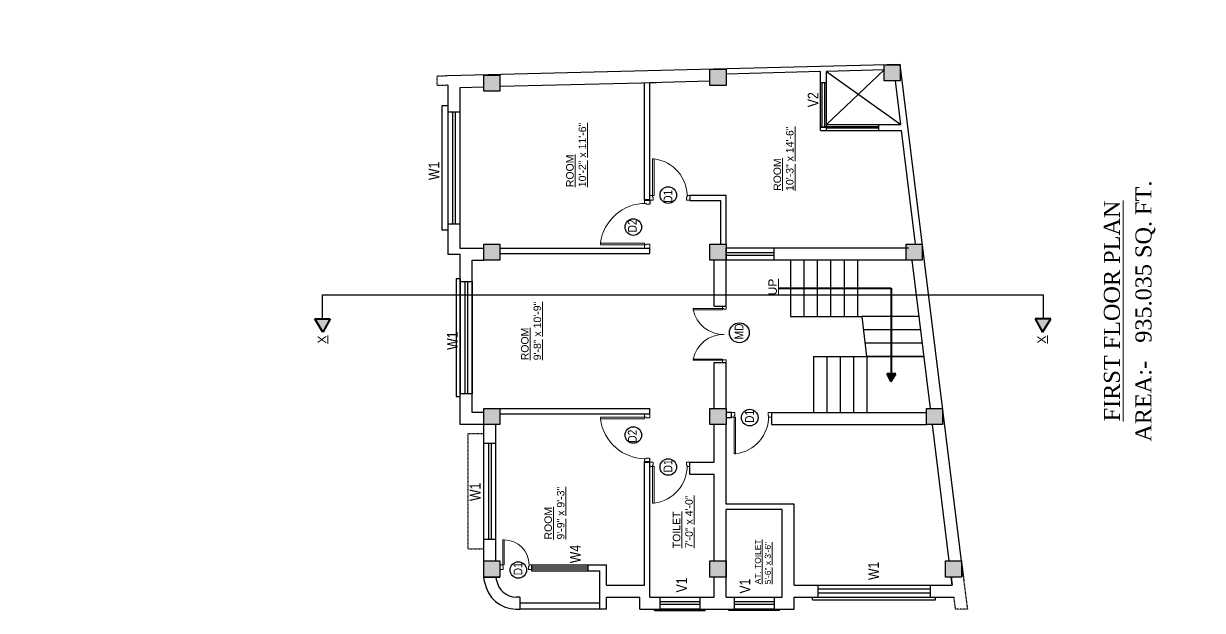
# Model space of a CAD drawing. Header units: inches. Extents: x -111 to 45239, y -6849 to 1261.
# Drawn here: x 21639 to 22521, y -6174 to -5735 of the extents above; entities that cross this region are included whole.
import ezdxf

# ---------------------------------------------------------------- set-up
doc = ezdxf.new("R2010")
doc.units = ezdxf.units.IN
doc.header["$LTSCALE"] = 0.5
doc.header["$MEASUREMENT"] = 0
doc.header["$PDMODE"] = 66
doc.linetypes.add('DASH', pattern=[0.35, 0.25, -0.1])
for name, color, linetype, lineweight in [('A_Title Text', 105, 'Continuous', 60), ('door', 202, 'Continuous', 5), ('TEXT', 220, 'Continuous', 9), ('Text 0.200', 122, 'Continuous', 20), ('Toilet', 7, 'Continuous', 25), ('wall', 20, 'Continuous', 40)]:
    doc.layers.add(name, color=color, linetype=linetype, lineweight=lineweight)
doc.styles.add('arial', font='arial.ttf')
doc.styles.add('ordinary', font='ARIALN.TTF')
doc.styles.get("Standard").update_dxf_attribs({"font": 'arial.ttf'})
doc.dimstyles.new('Sudeep', dxfattribs={"dimtxt": 6, "dimasz": 4, "dimexe": 4.5, "dimexo": 4.5, "dimgap": 5, "dimtad": 1, "dimdec": 0, "dimlunit": 4, "dimtxsty": 'arial', "dimblk": 'OBLIQUE', "dimcen": 250, "dimdle": 4, "dimclrd": 86, "dimclre": 5, "dimclrt": 1, "dimadec": 0, "dimazin": 0, "dimtfac": 1, "dimtdec": 0, "dimtix": 1, "dimtmove": 1, "dimatfit": 3, "dimldrblk": 'OBLIQUE', "dimfxl": 4.5, "dimfxlon": 1, "dimfrac": 2, "dimlwd": 15, "dimlwe": 13, "dimarcsym": 0})

# ---------------------------------------------------------------- blocks, each defined once
blk = doc.blocks.new('_Oblique')
at = {"color": 0, "linetype": 'ByBlock', "lineweight": -2}
blk.add_line((-0.5, -0.5), (0.5, 0.5), dxfattribs=at)
blk = doc.blocks.new('*D1507')
at = {"layer": 'A_Title Text', "color": 5, "linetype": 'DASH', "lineweight": 13, "ltscale": 0.1, "transparency": 16777216}
for p, q in [((-91.4, -5460.61), (-100.4, -5460.61)), ((-91.4, -5880.61), (-100.4, -5880.61))]:
    blk.add_line(p, q, dxfattribs=at)
at = {"layer": 'A_Title Text', "color": 86, "linetype": 'DASH', "lineweight": 15, "ltscale": 0.1, "transparency": 16777216}
blk.add_line((-95.9, -5456.61), (-95.9, -5884.61), dxfattribs=at)
at = {"layer": 'Defpoints', "color": 0, "linetype": 'DASH', "ltscale": 0.1, "transparency": 16777216}
for p in [(26245.41, -5460.61), (-95.9, -5880.61), (0, -5880.61)]:
    blk.add_point(p, dxfattribs=at)
at = {"layer": 'A_Title Text', "color": 86, "linetype": 'DASH', "lineweight": 15, "ltscale": 0.1, "transparency": 16777216, "xscale": 4, "yscale": 4, "zscale": 4}
for p, rotation in [((-95.9, -5460.61), 90), ((-95.9, -5880.61), 270)]:
    blk.add_blockref('_Oblique', p, dxfattribs=dict(at, rotation=rotation))
at = {"layer": 'A_Title Text', "color": 1, "linetype": 'DASH', "ltscale": 0.1, "transparency": 16777216, "insert": (-105.5, -5670.61), "char_height": 9, "attachment_point": 5, "rotation": 90, "style": 'arial'}
blk.add_mtext("35'", dxfattribs=at)

msp = doc.modelspace()

# ---------------------------------------------------------------- hatches: boundary and pattern name
at = {"layer": 'Toilet'}
for points in [[(22152.5, -5769.31), (22152.5, -5781.31), (22164.5, -5781.31), (22164.5, -5769.31)], [(22282.77, -5766.01), (22282.77, -5778.01), (22294.77, -5778.01), (22294.77, -5766.01)], [(21983.25, -5773.59), (21983.25, -5785.59), (21995.25, -5785.59), (21995.25, -5773.59)], [(21983.25, -5900.16), (21983.25, -5912.16), (21995.25, -5912.16), (21995.25, -5900.16)], [(22152.5, -5900.16), (22152.5, -5912.16), (22164.5, -5912.16), (22164.5, -5900.16)], [(22299.38, -5900.16), (22299.38, -5912.16), (22311.38, -5912.16), (22311.38, -5900.16)], [(21983.25, -6023.16), (21983.25, -6035.16), (21995.25, -6035.16), (21995.25, -6023.16)], [(22152.5, -6023.16), (22152.5, -6035.16), (22164.5, -6035.16), (22164.5, -6023.16)], [(22314.58, -6023.16), (22314.58, -6035.16), (22326.58, -6035.16), (22326.58, -6023.16)], [(21983.25, -6137.16), (21983.25, -6149.16), (21995.25, -6149.16), (21995.25, -6137.16)], [(22152.5, -6137.16), (22152.5, -6149.16), (22164.5, -6149.16), (22164.5, -6137.16)], [(22328.66, -6137.16), (22328.66, -6149.16), (22340.66, -6149.16), (22340.66, -6137.16)]]:
    msp.add_hatch(color=1, dxfattribs=at).paths.add_polyline_path(points)
at = {"layer": 'wall', "ltscale": 5}
h = msp.add_hatch(color=2, dxfattribs=at)
h.dxf.hatch_style = 1
h.paths.add_polyline_path([(21862.74, -5965.86), (21856.66, -5956.09), (21868.19, -5956.09)])
h = msp.add_hatch(color=2, dxfattribs=at)
h.dxf.hatch_style = 1
h.paths.add_polyline_path([(22401.44, -5965.86), (22407.51, -5956.09), (22395.98, -5956.09)])
h = msp.add_hatch(color=2, dxfattribs=at)
h.dxf.hatch_style = 1
h.paths.add_polyline_path([(22287.96, -6002.95), (22291.53, -5997.21), (22284.75, -5997.21)])

# ---------------------------------------------------------------- linework, layer by layer
at = {"layer": 'door', "ltscale": 0.5}
for p, q in [((22109.59, -5863.82), (22107.51, -5863.82)), ((22109.59, -5863.82), (22107.51, -5863.82)), ((22103.51, -5900.66), (22103.51, -5903.16)), ((22103.51, -5900.66), (22103.51, -5903.16)), ((22161.83, -5948.32), (22161.83, -5946.65)), ((22161.83, -5948.32), (22161.83, -5946.65)), ((22161.83, -5987), (22161.83, -5988.67)), ((22161.83, -5987), (22161.83, -5988.67)), ((22103.51, -6029.66), (22103.51, -6027.16)), ((22103.51, -6029.66), (22103.51, -6027.16)), ((22170.58, -6029.49), (22168.5, -6029.49)), ((22170.58, -6029.49), (22168.5, -6029.49)), ((22109.59, -6066.49), (22107.51, -6066.49)), ((22109.59, -6066.49), (22107.51, -6066.49)), ((21998.38, -6121.37), (21997.34, -6121.37)), ((21998.38, -6140.16), (21998.38, -6121.37)), ((21997.34, -6140.16), (21995.26, -6140.16)), ((21997.34, -6140.16), (21995.26, -6140.16))]:
    msp.add_line(p, q, dxfattribs=at)
for points in [[(22109.59, -5836.33), (22109.59, -5863.82), (22110.63, -5863.82), (22110.63, -5836.33)], [(22109.59, -5836.33), (22109.59, -5863.82), (22110.63, -5863.82), (22110.63, -5836.33)], [(22103.51, -5869.66), (22103.51, -5867.16), (22107.51, -5867.16), (22107.51, -5870.16), (22104.76, -5870.16), (22104.76, -5869.66)], [(22103.51, -5869.66), (22103.51, -5867.16), (22107.51, -5867.16), (22107.51, -5870.16), (22104.76, -5870.16), (22104.76, -5869.66)], [(22135.41, -5863.82), (22137.5, -5863.82), (22137.5, -5867.16), (22135, -5867.16), (22135, -5864.87), (22135.41, -5864.87)], [(22135.41, -5863.82), (22137.5, -5863.82), (22137.5, -5867.16), (22135, -5867.16), (22135, -5864.87), (22135.41, -5864.87)], [(22070.51, -5900.66), (22103.51, -5900.66), (22103.51, -5899.41), (22070.51, -5899.41)], [(22070.51, -5900.66), (22103.51, -5900.66), (22103.51, -5899.41), (22070.51, -5899.41)], [(22139.82, -5948.35), (22161.83, -5948.32), (22161.83, -5949.15), (22139.82, -5949.19)], [(22139.82, -5948.35), (22161.83, -5948.32), (22161.83, -5949.15), (22139.82, -5949.19)], [(22139.82, -5987.04), (22161.83, -5987), (22161.83, -5986.17), (22139.81, -5986.2)], [(22139.82, -5987.04), (22161.83, -5987), (22161.83, -5986.17), (22139.81, -5986.2)], [(22070.51, -6029.66), (22103.51, -6029.66), (22103.51, -6030.91), (22070.51, -6030.91)], [(22070.51, -6029.66), (22103.51, -6029.66), (22103.51, -6030.91), (22070.51, -6030.91)], [(22170.58, -6056.98), (22170.58, -6029.49), (22171.62, -6029.49), (22171.62, -6056.98)], [(22170.58, -6056.98), (22170.58, -6029.49), (22171.62, -6029.49), (22171.62, -6056.98)], [(22196.4, -6029.49), (22198.49, -6029.49), (22198.49, -6026.16), (22195.99, -6026.16), (22195.99, -6028.45), (22196.4, -6028.45)], [(22196.4, -6029.49), (22198.49, -6029.49), (22198.49, -6026.16), (22195.99, -6026.16), (22195.99, -6028.45), (22196.4, -6028.45)], [(22103.51, -6060.66), (22103.51, -6063.16), (22107.51, -6063.16), (22107.51, -6060.16), (22104.76, -6060.16), (22104.76, -6060.66)], [(22103.51, -6060.66), (22103.51, -6063.16), (22107.51, -6063.16), (22107.51, -6060.16), (22104.76, -6060.16), (22104.76, -6060.66)], [(22109.59, -6093.98), (22109.59, -6066.49), (22110.63, -6066.49), (22110.63, -6093.98)], [(22109.59, -6093.98), (22109.59, -6066.49), (22110.63, -6066.49), (22110.63, -6093.98)], [(22135.41, -6066.49), (22137.5, -6066.49), (22137.5, -6063.16), (22135, -6063.16), (22135, -6065.45), (22135.41, -6065.45)], [(22135.41, -6066.49), (22137.5, -6066.49), (22137.5, -6063.16), (22135, -6063.16), (22135, -6065.45), (22135.41, -6065.45)], [(22017.16, -6140.16), (22019.25, -6140.16), (22019.25, -6143.49), (22016.75, -6143.49), (22016.75, -6141.2), (22017.16, -6141.2)], [(22017.16, -6140.16), (22019.25, -6140.16), (22019.25, -6143.49), (22016.75, -6143.49), (22016.75, -6141.2), (22017.16, -6141.2)]]:
    msp.add_lwpolyline(points, close=True, dxfattribs=at)
for points in [[(22107.51, -5863.82), (22107.51, -5867.16), (22110.01, -5867.16), (22110.01, -5864.87), (22109.59, -5864.87), (22109.59, -5863.82)], [(22107.51, -5863.82), (22107.51, -5867.16), (22110.01, -5867.16), (22110.01, -5864.87), (22109.59, -5864.87), (22109.59, -5863.82)], [(22103.51, -5903.16), (22107.51, -5903.16), (22107.51, -5900.16), (22104.76, -5900.16), (22104.76, -5900.66), (22103.51, -5900.66)], [(22103.51, -5903.16), (22107.51, -5903.16), (22107.51, -5900.16), (22104.76, -5900.16), (22104.76, -5900.66), (22103.51, -5900.66)], [(22161.83, -5946.65), (22164.5, -5946.64), (22164.5, -5948.65), (22162.67, -5948.65), (22162.67, -5948.32), (22161.83, -5948.32)], [(22161.83, -5946.65), (22164.5, -5946.64), (22164.5, -5948.65), (22162.67, -5948.65), (22162.67, -5948.32), (22161.83, -5948.32)], [(22161.83, -5988.67), (22164.5, -5988.67), (22164.49, -5986.67), (22162.66, -5986.67), (22162.66, -5987), (22161.83, -5987)], [(22161.83, -5988.67), (22164.5, -5988.67), (22164.49, -5986.67), (22162.66, -5986.67), (22162.66, -5987), (22161.83, -5987)], [(22103.51, -6027.16), (22107.51, -6027.16), (22107.51, -6030.16), (22104.76, -6030.16), (22104.76, -6029.66), (22103.51, -6029.66)], [(22103.51, -6027.16), (22107.51, -6027.16), (22107.51, -6030.16), (22104.76, -6030.16), (22104.76, -6029.66), (22103.51, -6029.66)], [(22168.5, -6029.49), (22168.5, -6026.16), (22171, -6026.16), (22171, -6028.45), (22170.58, -6028.45), (22170.58, -6029.49)], [(22168.5, -6029.49), (22168.5, -6026.16), (22171, -6026.16), (22171, -6028.45), (22170.58, -6028.45), (22170.58, -6029.49)], [(22107.51, -6066.49), (22107.51, -6063.16), (22110.01, -6063.16), (22110.01, -6065.45), (22109.59, -6065.45), (22109.59, -6066.49)], [(22107.51, -6066.49), (22107.51, -6063.16), (22110.01, -6063.16), (22110.01, -6065.45), (22109.59, -6065.45), (22109.59, -6066.49)], [(21997.34, -6121.37), (21997.34, -6140.16), (21998.38, -6140.16), (21998.38, -6121.37)], [(21997.34, -6121.37), (21997.34, -6140.16), (21998.38, -6140.16), (21998.38, -6121.37)], [(21995.26, -6140.16), (21995.26, -6143.49), (21997.76, -6143.49), (21997.76, -6141.2), (21997.34, -6141.2), (21997.34, -6140.16)], [(21995.26, -6140.16), (21995.26, -6143.49), (21997.76, -6143.49), (21997.76, -6141.2), (21997.34, -6141.2), (21997.34, -6140.16)]]:
    msp.add_lwpolyline(points, dxfattribs=at)
for centre, radius, start, end in [((22107.14, -5864.4), 28.28, 359.05962, 82.8964), ((22107.14, -5864.4), 28.28, 359.05962, 82.8964), ((22104.2, -5903.6), 33.95, 89.05962, 172.8964), ((22104.2, -5903.6), 33.95, 89.05962, 172.8964), ((22162.66, -5944.31), 23.36, 192.06041, 271.22741), ((22162.66, -5944.31), 23.36, 192.06041, 271.22741), ((22162.73, -5991.08), 23.43, 88.9456, 167.98009), ((22162.73, -5991.08), 23.43, 88.9456, 167.98009), ((22104.2, -6026.71), 33.95, 187.1036, 270.94038), ((22104.2, -6026.71), 33.95, 187.1036, 270.94038), ((22168.12, -6028.91), 28.28, 277.1036, 0.94038), ((22168.12, -6028.91), 28.28, 277.1036, 0.94038), ((22107.14, -6065.91), 28.28, 277.1036, 0.94038), ((22107.14, -6065.91), 28.28, 277.1036, 0.94038), ((21998.38, -6140.16), 18.78, 0, 90)]:
    msp.add_arc(centre, radius, start, end, dxfattribs=at)
at = {"layer": 'Toilet'}
for p, q in [((22294.77, -5765.71), (21956.25, -5774.27)), ((22282.77, -5769.65), (22239.75, -5810.67)), ((22282.77, -5769.65), (22239.78, -5770.86)), ((22342.15, -6149.16), (22294.77, -5765.71)), ((22152.5, -5778.29), (22107.51, -5779.43)), ((22235.25, -5770.99), (22164.37, -5772.98)), ((22235.25, -5815.17), (22235.25, -5770.99)), ((22239.75, -5812.55), (22239.79, -5770.86)), ((22239.78, -5770.86), (22295.29, -5810.67)), ((22295.29, -5810.67), (22291.26, -5778.01)), ((21956.25, -5781.28), (21956.25, -5907.66)), ((21983.25, -5782.59), (21965.25, -5783.12)), ((21965.25, -5783.12), (21965.25, -5903.16)), ((22112, -5779.32), (21995.25, -5782.29)), ((22103.51, -5867.16), (22103.51, -5779.53)), ((22107.51, -5867.16), (22107.51, -5779.43)), ((21951.75, -5796.64), (21951.75, -5889.64)), ((21956.25, -5796.64), (21951.75, -5796.64)), ((22235.25, -5812.55), (22239.75, -5812.55)), ((22239.75, -5810.67), (22295.29, -5810.67)), ((22300.33, -5810.67), (22300.33, -5810.67)), ((22235.25, -5815.17), (22295.85, -5815.17)), ((22306.35, -5900.16), (22295.85, -5815.17)), ((22107.51, -5867.16), (22103.5, -5867.16)), ((22107.5, -5867.16), (22107.5, -5870.16)), ((22164.5, -5863.82), (22137.5, -5863.82)), ((22164.5, -5900.16), (22164.5, -5863.82)), ((22160.5, -5867.82), (22137.5, -5867.82)), ((22160.5, -5900.16), (22160.5, -5867.82)), ((21956.25, -5889.64), (21951.75, -5889.64)), ((21956.25, -5907.66), (21965.62, -5907.66)), ((21965.25, -5903.16), (21983.25, -5903.16)), ((21965.62, -6035.16), (21965.62, -5907.66)), ((21995.25, -5903.16), (22107.51, -5903.16)), ((21995.25, -5907.16), (22107.51, -5907.16)), ((22107.51, -5907.16), (22107.51, -5903.16)), ((22164.5, -5912.16), (22164.5, -5903.16)), ((22200.5, -5903.16), (22164.5, -5903.16)), ((22301.08, -5903.16), (22200.5, -5903.16)), ((22200.5, -5912.16), (22200.5, -5903.16)), ((21974.62, -6026.16), (21974.62, -5912.16)), ((21974.62, -5912.16), (21983.25, -5912.16)), ((22155.5, -5946.64), (22155.5, -5912.16)), ((22164.5, -5946.64), (22164.5, -5912.16)), ((22200.5, -5912.16), (22164.5, -5912.16)), ((22262.8, -5912.16), (22200.5, -5912.16)), ((22212.8, -5912.16), (22212.8, -5954.16)), ((22222.8, -5912.16), (22222.8, -5954.16)), ((22232.8, -5912.16), (22232.8, -5954.16)), ((22242.8, -5912.16), (22242.8, -5954.16)), ((22252.8, -5912.16), (22252.8, -5954.16)), ((22299.38, -5912.16), (22261.64, -5912.16)), ((22262.8, -5912.16), (22262.8, -5954.16)), ((22317.51, -6023.16), (22303.8, -5912.16)), ((21862.43, -5937.98), (22401.75, -5937.98)), ((21862.43, -5956.09), (21862.43, -5937.98)), ((22155.5, -5946.64), (22164.5, -5946.64)), ((22401.75, -5937.98), (22401.75, -5956.09)), ((22212.8, -5954.16), (22266.3, -5954.16)), ((22270, -5984.16), (22266.3, -5954.16)), ((22308.62, -5954.16), (22266.3, -5954.16)), ((22309.85, -5964.16), (22267.53, -5964.16)), ((22311.09, -5974.16), (22268.77, -5974.16)), ((22155.5, -6023.16), (22155.5, -5988.67)), ((22155.5, -5988.67), (22164.5, -5988.67)), ((22164.5, -6023.16), (22164.5, -5988.67)), ((22230, -5984.16), (22312.32, -5984.16)), ((22230, -5984.16), (22230, -6026.16)), ((22240, -5984.16), (22240, -6026.16)), ((22250, -5984.16), (22250, -6026.16)), ((22260, -5984.16), (22260, -6026.16)), ((22312.32, -5984.16), (22270, -5984.16)), ((22270, -5984.16), (22270, -6026.16)), ((21995.25, -6023.16), (22107.5, -6023.16)), ((22107.5, -6027.16), (22107.5, -6023.16)), ((22107.51, -6023.16), (22107.51, -6023.16)), ((21983.25, -6026.16), (21974.62, -6026.16)), ((21995.25, -6027.16), (22107.5, -6027.16)), ((22168.5, -6026.16), (22164.5, -6026.16)), ((22168.5, -6030.16), (22164.5, -6030.16)), ((22168.5, -6030.16), (22168.5, -6026.16)), ((22198.49, -6026.16), (22314.58, -6026.16)), ((22198.49, -6026.16), (22198.49, -6035.16)), ((21983.25, -6035.16), (21965.62, -6035.16)), ((21983.25, -6050.16), (21983.25, -6035.16)), ((21992.25, -6050.16), (21992.25, -6035.16)), ((22155.5, -6063.16), (22155.5, -6035.16)), ((22164.5, -6094.66), (22164.5, -6035.16)), ((22198.49, -6035.16), (22314.58, -6035.16)), ((22331.6, -6137.16), (22318.99, -6035.16)), ((22107.5, -6063.16), (22107.5, -6060.16)), ((22107.5, -6063.16), (22103.5, -6063.16)), ((22103.5, -6155.16), (22103.5, -6063.16)), ((22107.5, -6164.16), (22107.5, -6063.16)), ((22137.5, -6063.16), (22155.5, -6063.16)), ((22137.5, -6072.16), (22137.5, -6063.16)), ((22137.5, -6072.16), (22155.5, -6072.16)), ((22155.5, -6137.16), (22155.5, -6072.16)), ((22215.5, -6094.66), (22164.5, -6094.66)), ((22215.5, -6155.16), (22215.5, -6094.66)), ((22164.5, -6164.16), (22164.5, -6098.66)), ((22206.5, -6098.66), (22164.5, -6098.66)), ((22206.5, -6164.16), (22206.5, -6098.66)), ((21983.25, -6137.16), (21983.25, -6121.16)), ((21992.25, -6137.16), (21992.25, -6121.16)), ((22019.25, -6140.16), (22075, -6140.16)), ((22019.25, -6144.66), (22019.25, -6140.16)), ((22061.25, -6144.66), (22061.25, -6140.16)), ((22075, -6155.16), (22075, -6140.16)), ((21983.25, -6149.16), (21995.25, -6149.16)), ((21983.81, -6152.82), (21983.25, -6149.16)), ((21992.71, -6151.45), (21992.35, -6149.16)), ((22019.25, -6141.57), (22061.25, -6141.57)), ((22019.25, -6143.17), (22061.25, -6143.17)), ((22019.25, -6144.66), (22070, -6144.66)), ((22070, -6173.16), (22070, -6144.66)), ((22155.5, -6164.16), (22155.5, -6149.16)), ((22333.82, -6155.16), (22333.08, -6149.16)), ((22075, -6155.16), (22103.5, -6155.16)), ((22215.5, -6155.16), (22333.82, -6155.16)), ((22010.25, -6164.16), (22007.53, -6164.16)), ((22010.25, -6164.16), (22010.25, -6173.16)), ((22075, -6164.16), (22100, -6164.16)), ((22075, -6173.16), (22075, -6164.16)), ((22100, -6173.16), (22100, -6164.16)), ((22107.5, -6164.16), (22155.5, -6164.16)), ((22164.5, -6164.16), (22206.5, -6164.16)), ((22215.5, -6173.16), (22215.5, -6164.16)), ((22215.5, -6164.16), (22334.93, -6164.16)), ((22007.53, -6173.16), (22010.25, -6173.16)), ((22070, -6168.66), (22010.25, -6168.66)), ((22075, -6173.16), (22010.25, -6173.16)), ((22100, -6173.16), (22215.5, -6173.16))]:
    msp.add_line(p, q, dxfattribs=at)
at = {"layer": 'Toilet', "color": 1, "linetype": 'DASH', "ltscale": 0.1}
for p, q in [((21956.25, -5774.27), (21948.25, -5774.48)), ((21948.25, -5781.48), (21948.25, -5774.48)), ((21956.25, -5781.28), (21948.25, -5781.48)), ((22137.5, -5863.82), (22137.5, -5867.82)), ((21983.25, -6042.16), (21971.25, -6042.16)), ((21971.25, -6042.16), (21971.25, -6128.16)), ((21971.25, -6128.16), (21983.25, -6128.16)), ((22340.66, -6137.16), (22345.11, -6173.16)), ((22333.08, -6149.16), (22333.82, -6155.16)), ((22334.93, -6164.16), (22336.04, -6173.16)), ((22345.11, -6173.16), (22336.04, -6173.16))]:
    msp.add_line(p, q, dxfattribs=at)
at = {"layer": 'Toilet', "color": 3}
for p, q in [((22239.75, -5779.55), (22235.25, -5779.55)), ((22236.5, -5812.55), (22236.5, -5779.55)), ((22238.5, -5812.55), (22238.5, -5779.55)), ((21956.25, -5801.14), (21956.25, -5885.14)), ((21956.25, -5801.14), (21965.25, -5801.14)), ((21959.75, -5801.14), (21959.75, -5885.14)), ((21961.75, -5801.14), (21961.75, -5885.14)), ((21965.25, -5801.14), (21965.25, -5885.14)), ((22239.75, -5812.55), (22235.25, -5812.55)), ((22239.75, -5815.17), (22239.75, -5810.67)), ((22278.75, -5812.42), (22239.75, -5812.42)), ((22278.75, -5813.42), (22239.75, -5813.42)), ((22278.75, -5815.17), (22278.75, -5810.67)), ((21965.25, -5885.14), (21956.25, -5885.14)), ((22200.5, -5906.66), (22164.5, -5906.66)), ((22200.5, -5908.66), (22164.5, -5908.66)), ((21965.62, -5926.16), (21962.62, -5926.16)), ((21962.62, -5926.16), (21962.62, -6014.16)), ((21965.62, -5926.16), (21965.62, -6012.16)), ((21965.62, -5928.16), (21974.62, -5928.16)), ((21969.12, -5928.16), (21969.12, -6012.16)), ((21971.12, -5928.16), (21971.12, -6012.16)), ((21974.62, -5928.16), (21974.62, -6012.16)), ((21962.62, -6014.16), (21965.62, -6014.16)), ((21974.62, -6012.16), (21965.62, -6012.16)), ((21992.25, -6049.16), (21983.25, -6049.16)), ((21983.25, -6121.16), (21983.25, -6049.16)), ((21986.75, -6049.16), (21986.75, -6121.16)), ((21988.75, -6049.16), (21988.75, -6121.16)), ((21992.25, -6121.16), (21992.25, -6049.16)), ((21992.25, -6121.16), (21983.25, -6121.16)), ((22233.21, -6155.16), (22233.21, -6164.16)), ((22317.21, -6158.16), (22233.21, -6158.16)), ((22317.21, -6155.16), (22317.21, -6164.16)), ((22115, -6164.16), (22115, -6173.16)), ((22115, -6164.16), (22145, -6164.16)), ((22145, -6164.16), (22145, -6173.16)), ((22170.5, -6164.16), (22170.5, -6173.16)), ((22170.5, -6164.16), (22200.5, -6164.16)), ((22200.5, -6164.16), (22200.5, -6173.16)), ((22229.21, -6166.16), (22229.21, -6164.16)), ((22229.21, -6166.16), (22321.21, -6166.16)), ((22317.21, -6161.16), (22233.21, -6161.16)), ((22321.21, -6166.16), (22321.21, -6164.16)), ((22111, -6174.16), (22111, -6173.16)), ((22111, -6174.16), (22149, -6174.16)), ((22145, -6167.66), (22115, -6167.66)), ((22145, -6169.66), (22115, -6169.66)), ((22145, -6173.16), (22115, -6173.16)), ((22149, -6174.16), (22149, -6173.16)), ((22166.5, -6174.16), (22166.5, -6173.16)), ((22204.5, -6174.16), (22166.5, -6174.16)), ((22200.5, -6167.66), (22170.5, -6167.66)), ((22200.5, -6169.66), (22170.5, -6169.66)), ((22200.5, -6173.16), (22170.5, -6173.16)), ((22204.5, -6174.16), (22204.5, -6173.16))]:
    msp.add_line(p, q, dxfattribs=at)
at = {"layer": 'Toilet'}
for points in [[(22152.5, -5781.31), (22152.5, -5769.31), (22164.5, -5769.31), (22164.5, -5781.31)], [(22282.77, -5778.01), (22282.77, -5766.01), (22294.77, -5766.01), (22294.77, -5778.01)], [(21983.25, -5785.59), (21983.25, -5773.59), (21995.25, -5773.59), (21995.25, -5785.59)], [(21983.25, -5912.16), (21983.25, -5900.16), (21995.25, -5900.16), (21995.25, -5912.16)], [(22152.5, -5912.16), (22152.5, -5900.16), (22164.5, -5900.16), (22164.5, -5912.16)], [(22299.38, -5912.16), (22299.38, -5900.16), (22311.38, -5900.16), (22311.38, -5912.16)], [(21983.25, -6035.16), (21983.25, -6023.16), (21995.25, -6023.16), (21995.25, -6035.16)], [(22152.5, -6035.16), (22152.5, -6023.16), (22164.5, -6023.16), (22164.5, -6035.16)], [(22314.58, -6035.16), (22314.58, -6023.16), (22326.58, -6023.16), (22326.58, -6035.16)], [(21983.25, -6149.16), (21983.25, -6137.16), (21995.25, -6137.16), (21995.25, -6149.16)], [(22152.5, -6149.16), (22152.5, -6137.16), (22164.5, -6137.16), (22164.5, -6149.16)], [(22328.66, -6149.16), (22328.66, -6137.16), (22340.66, -6137.16), (22340.66, -6149.16)]]:
    msp.add_lwpolyline(points, close=True, dxfattribs=at)
for centre, radius in [((22121.27, -5863.42), 6.19), ((22095.09, -5887.35), 6.19), ((22174.48, -5966.43), 7.43), ((22182.26, -6029.89), 6.19), ((22095.09, -6042.96), 6.19), ((22121.27, -6066.89), 6.19), ((22009.02, -6143.89), 6.19)]:
    msp.add_circle(centre, radius, dxfattribs=at)
for radius in [24, 15]:
    msp.add_arc((22007.53, -6149.16), radius, 188.79162, 270, dxfattribs=at)
at = {"layer": 'wall', "ltscale": 5}
for p, q in [((22107.51, -5867.16), (22103.51, -5867.16)), ((22107.51, -5867.16), (22103.51, -5867.16)), ((22107.51, -5867.16), (22103.51, -5867.16)), ((22107.51, -5867.16), (22103.51, -5867.16)), ((22107.51, -5867.16), (22103.51, -5867.16)), ((22107.51, -5867.16), (22103.51, -5867.16)), ((22107.51, -6063.16), (22103.51, -6063.16)), ((22107.51, -6063.16), (22103.51, -6063.16)), ((22107.51, -6063.16), (22103.51, -6063.16)), ((22107.51, -6063.16), (22103.51, -6063.16)), ((22107.51, -6063.16), (22103.51, -6063.16)), ((22107.51, -6063.16), (22103.51, -6063.16))]:
    msp.add_line(p, q, dxfattribs=at)
at = {"layer": 'wall', "color": 1, "ltscale": 5}
for p, q in [((22203.91, -5933.16), (22288.14, -5933.16)), ((22288.14, -5933.16), (22288.14, -5997.21)), ((21862.74, -5965.86), (21856.66, -5956.09)), ((21856.66, -5956.09), (21868.19, -5956.09)), ((21868.19, -5956.09), (21862.74, -5965.86)), ((22407.51, -5956.09), (22395.98, -5956.09)), ((22395.98, -5956.09), (22401.44, -5965.86)), ((22401.44, -5965.86), (22407.51, -5956.09)), ((22291.53, -5997.21), (22284.75, -5997.21)), ((22284.75, -5997.21), (22287.96, -6002.95)), ((22287.96, -6002.95), (22291.53, -5997.21))]:
    msp.add_line(p, q, dxfattribs=at)

# ---------------------------------------------------------------- texts
at = {"layer": 'door', "ltscale": 0.5, "rotation": 90, "style": 'ordinary'}
for s, insert, char_height, width, attachment_point in [('V2', (22233.66, -5797.68), 8, 4.3538, 7), ('W1', (21949.9, -5852.2), 8, 4.3538, 7), ('D1', (22117.71, -5859.42), 6.664, 3.6268, 3), ('D2', (22091.04, -5891.37), 6.664, 3.6268, 1), ('MD', (22170.89, -5971.41), 6.664, 3.6268, 1), ('W1', (21963.72, -5979.22), 8, 4.3538, 7), ('D1', (22178.7, -6033.9), 6.664, 3.6268, 1), ('D2', (22091.04, -6038.94), 6.664, 3.6268, 3), ('D1', (22117.71, -6070.9), 6.664, 3.6268, 1), ('W1', (21980.75, -6092.32), 8, 4.3538, 7), ('W4', (22055.62, -6138.85), 8, 4.3538, 7), ('D1', (22005.46, -6147.9), 6.664, 3.6268, 1), ('W1', (22278.91, -6151.41), 8, 4.3538, 7), ('V1', (22135.31, -6160.7), 8, 4.3538, 7), ('V1', (22182.6, -6161.54), 8, 4.3538, 7)]:
    msp.add_mtext(s, dxfattribs=dict(at, insert=insert, char_height=char_height, width=width, attachment_point=attachment_point))
at = {"layer": 'TEXT', "rotation": 90}
for s, insert, char_height, width, attachment_point in [('{\\fArial TUR|b0|i0|c162|p34;\\LROOM\\P\\fArial TUR|b0|i0|c0|p34;10\\fArial TUR|b0|i0|c162|p34;\'-\\fArial TUR|b0|i0|c0|p34;2\\fArial TUR|b0|i0|c162|p34;" x 1\\fArial TUR|b0|i0|c0|p34;1\\fArial TUR|b0|i0|c162|p34;\'-\\fArial TUR|b0|i0|c0|p34;6\\fArial TUR|b0|i0|c162|p34;"}', (22059.87, -5857.49), 5.60913, 62.1621, 7), ('{\\fArial TUR|b0|i0|c162|p34;\\LROOM\\P1\\fArial TUR|b0|i0|c0|p34;0\\fArial TUR|b0|i0|c162|p34;\'-\\fArial TUR|b0|i0|c0|p34;3\\fArial TUR|b0|i0|c162|p34;" x 1\\fArial TUR|b0|i0|c0|p34;4\\fArial TUR|b0|i0|c162|p34;\'-\\fArial TUR|b0|i0|c0|p34;6\\fArial TUR|b0|i0|c162|p34;"}', (22215.09, -5860.28), 5.60913, 62.1621, 7), ('{\\LUP }', (22202.6, -5926), 6.378, 70.6779, 9), ('{\\fArial TUR|b0|i0|c162|p34;\\LROOM\\P\\fArial TUR|b0|i0|c0|p34;9\\fArial TUR|b0|i0|c162|p34;\'-\\fArial TUR|b0|i0|c0|p34;8\\fArial TUR|b0|i0|c162|p34;" x 1\\fArial TUR|b0|i0|c0|p34;0\\fArial TUR|b0|i0|c162|p34;\'-\\fArial TUR|b0|i0|c0|p34;9\\fArial TUR|b0|i0|c162|p34;"}', (22026.15, -5987.02), 5.60913, 62.1621, 7), ('{\\LX}', (21865.23, -5968.57), 6.378, 70.6779, 9), ('{\\LX}', (22403.93, -5968.57), 6.378, 70.6779, 9), ('{\\fArial TUR|b0|i0|c162|p34;\\LROOM\\P\\fArial TUR|b0|i0|c0|p34;9\\fArial TUR|b0|i0|c162|p34;\'-\\fArial TUR|b0|i0|c0|p34;9\\fArial TUR|b0|i0|c162|p34;" x \\fArial TUR|b0|i0|c0|p34;9\\fArial TUR|b0|i0|c162|p34;\'-\\fArial TUR|b0|i0|c0|p34;3\\fArial TUR|b0|i0|c162|p34;"}', (22043.62, -6121.12), 5.60913, 62.1621, 7), ('{\\fArial TUR|b0|i0|c162|p34;\\LTOILET\\P\\fArial TUR|b0|i0|c0|p34;7\\fArial TUR|b0|i0|c162|p34;\'-\\fArial TUR|b0|i0|c0|p34;0\\fArial TUR|b0|i0|c162|p34;" x \\fArial TUR|b0|i0|c0|p34;4\\fArial TUR|b0|i0|c162|p34;\'-0"}', (22139.71, -6127.63), 5.60913, 62.1621, 7), ('{\\fArial TUR|b0|i0|c162|p34;\\LAT. TOILET\\P\\fArial TUR|b0|i0|c0|p34;5\\fArial TUR|b0|i0|c162|p34;\'-\\fArial TUR|b0|i0|c0|p34;6\\fArial TUR|b0|i0|c162|p34;" x \\fArial TUR|b0|i0|c0|p34;3\\fArial TUR|b0|i0|c162|p34;\'-\\fArial TUR|b0|i0|c0|p34;6\\fArial TUR|b0|i0|c162|p34;"}', (22198.11, -6154.56), 4.48731, 49.7297, 7)]:
    msp.add_mtext(s, dxfattribs=dict(at, insert=insert, char_height=char_height, width=width, attachment_point=attachment_point))
at = {"layer": 'Text 0.200', "ltscale": 10, "char_height": 12, "attachment_point": 2, "rotation": 90}
for s, insert, width in [('\\pi-60,l72;{\\fTimes New Roman|b0|i0|c0|p18;AREA:-^I  935.035 SQ. FT.}', (22470.9, -5956.24), 219.164), ('{\\fTimes New Roman|b0|i0|c0|p18;\\L\\PFIRST FLOOR PLAN}', (22427.27, -5950.13), 191.0164)]:
    msp.add_mtext(s, dxfattribs=dict(at, insert=insert, width=width))

# ---------------------------------------------------------------- dimensions: what is measured, and where the dimension line sits
at = {"layer": 'A_Title Text', "color": 1, "linetype": 'DASH', "ltscale": 0.1}
dim = msp.add_linear_dim(base=(-95.9, -5880.61), p1=(26245.41, -5460.61), p2=(0, -5880.61), angle=90, dimstyle='Sudeep', override={"dimtxt": 9}, dxfattribs=at)
dim.commit()
dim.dimension.update_dxf_attribs({"geometry": '*D1507', "text_midpoint": (-105.5, -5670.61)})

doc.saveas('drawing.dxf')
